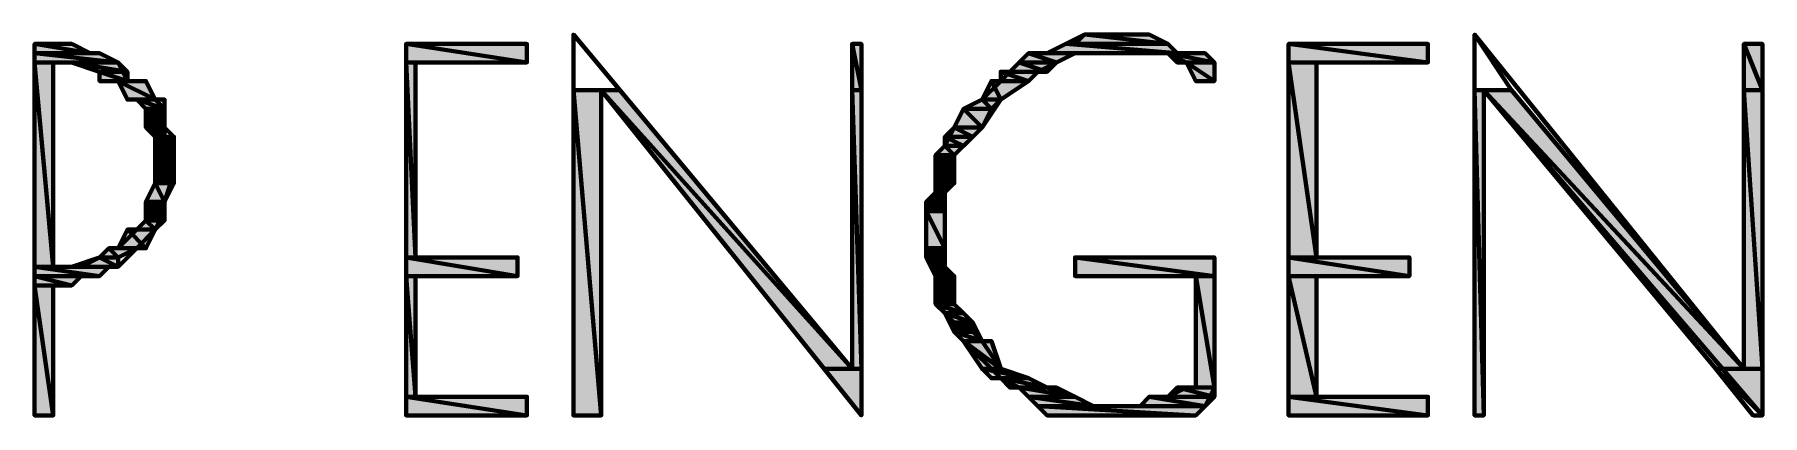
# Model space of a CAD drawing. Header units: inches. Extents: x 1 to 529, y -1 to 335.
# Drawn here: x 428.33 to 440.73, y 18.93 to 21.67 of the extents above; entities that cross this region are included whole.
import ezdxf

# ---------------------------------------------------------------- set-up
doc = ezdxf.new("R2010")
doc.units = ezdxf.units.IN
doc.layers.add('H', color=7, linetype='CONTINUOUS', lineweight=100)
doc.layers.add('P', color=250, linetype='CONTINUOUS', lineweight=100)

msp = doc.modelspace()

# ---------------------------------------------------------------- hatches: boundary and pattern name
at = {"layer": 'H', "linetype": 'CONTINUOUS'}
for points in [[(428.333, 21.6), (428.733, 21.533), (428.6, 21.6), (428.333, 21.6), (428.733, 21.533), (428.333, 21.533)], [(431, 21.6), (431.867, 21.467), (431.867, 21.6), (431, 21.6), (431.867, 21.467), (431, 21.467)], [(434.2, 21.6), (434.267, 21.267), (434.267, 21.6), (434.2, 21.6), (434.267, 21.267), (434.2, 21.267)], [(435.733, 21.6), (436.533, 21.533), (436.467, 21.6), (435.733, 21.6), (436.533, 21.533), (435.6, 21.533)], [(436.067, 21.667), (436.133, 21.667), (436, 21.667)], [(436.2, 21.667), (436.2, 21.667), (436, 21.667)], [(436.2, 21.667), (436, 21.667), (436.333, 21.667)], [(437.333, 21.6), (438.333, 21.467), (438.333, 21.6), (437.333, 21.6), (438.333, 21.467), (437.333, 21.467)], [(440.6, 21.6), (440.733, 21.267), (440.733, 21.6), (440.6, 21.6), (440.733, 21.267), (440.6, 21.267)], [(428.733, 21.533), (428.333, 21.533), (428.8, 21.533)], [(428.333, 21.533), (428.933, 21.467), (428.8, 21.533), (428.333, 21.533), (428.933, 21.467), (428.333, 21.467)], [(428.333, 21.467), (428.467, 20), (428.467, 21.467), (428.333, 21.467), (428.467, 20), (428.333, 20)], [(428.933, 21.467), (428.467, 21.467)], [(428.533, 21.467), (428.933, 21.467), (428.933, 21.467)], [(428.6, 21.467), (429, 21.4), (428.933, 21.467), (428.6, 21.467), (429, 21.4), (428.8, 21.4)], [(431, 21.467), (431.067, 20.067), (431.067, 21.467), (431, 21.467), (431.067, 20.067), (431, 20.067)], [(435.4, 21.467), (435.6, 21.4), (435.667, 21.467), (435.4, 21.467), (435.6, 21.4), (435.333, 21.4)], [(435.467, 21.533), (435.667, 21.467), (435.8, 21.533), (435.467, 21.533), (435.667, 21.467), (435.4, 21.467)], [(435.8, 21.533), (435.8, 21.533), (435.467, 21.533)], [(436.667, 21.533), (435.533, 21.533), (436.667, 21.533)], [(436, 21.533), (435.533, 21.533), (435.867, 21.533)], [(436.533, 21.533), (435.6, 21.533), (436.6, 21.533)], [(436.6, 21.533), (435.6, 21.533), (436.667, 21.533)], [(436.667, 21.533), (436.267, 21.533), (436.733, 21.533)], [(436.733, 21.533), (436.4, 21.533)], [(436.6, 21.467), (436.8, 21.333), (436.8, 21.467), (436.6, 21.467), (436.8, 21.333), (436.667, 21.333)], [(437.333, 21.467), (437.533, 20.067), (437.533, 21.467), (437.333, 21.467), (437.533, 20.067), (437.333, 20.067)], [(428.8, 21.4), (429, 21.333), (429, 21.4), (428.8, 21.4), (429, 21.333), (428.8, 21.333)], [(429.067, 21.333), (429.067, 21.333), (428.8, 21.333)], [(429.067, 21.333), (428.8, 21.333), (429.133, 21.333)], [(435.267, 21.4), (435.467, 21.333), (435.533, 21.4), (435.267, 21.4), (435.467, 21.333), (435.267, 21.333)], [(435.467, 21.333), (435.267, 21.333), (435.467, 21.333)], [(435.6, 21.4), (435.333, 21.4), (435.533, 21.4)], [(436.8, 21.333), (436.667, 21.333), (436.8, 21.333)], [(432.2, 21.267), (432.4, 18.933), (432.4, 21.267), (432.2, 21.267), (432.4, 18.933), (432.2, 18.933)], [(432.4, 21.267), (434.2, 19.267), (432.533, 21.267), (432.4, 21.267), (434.2, 19.267), (434, 19.267)], [(434.2, 21.267), (434.267, 19.267), (434.267, 21.267), (434.2, 21.267), (434.267, 19.267), (434.2, 19.267)], [(438.667, 21.267), (438.733, 18.933), (438.733, 21.267), (438.667, 21.267), (438.733, 18.933), (438.667, 18.933)], [(438.733, 21.267), (440.6, 19.267), (438.933, 21.267), (438.733, 21.267), (440.6, 19.267), (440.4, 19.267)], [(440.6, 21.267), (440.733, 19.267), (440.733, 21.267), (440.6, 21.267), (440.733, 19.267), (440.6, 19.267)], [(429.2, 21.2), (429, 21.2), (429.267, 21.2)], [(435, 21.133), (435.133, 21), (435.2, 21.133), (435, 21.133), (435.133, 21), (434.933, 21)], [(435.133, 21.2), (435.2, 21.133), (435.267, 21.2), (435.133, 21.2), (435.2, 21.133), (435, 21.133)], [(429.133, 21), (429.267, 20.933), (429.267, 21), (429.133, 21), (429.267, 20.933), (429.2, 20.933)], [(434.933, 21), (435.067, 20.933), (435.133, 21), (434.933, 21), (435.067, 20.933), (434.867, 20.933)], [(435.133, 21), (434.933, 21), (435.133, 21)], [(429.333, 20.933), (429.333, 20.933), (429.2, 20.933)], [(429.2, 20.933), (429.333, 20.867), (429.333, 20.933), (429.2, 20.933), (429.333, 20.867), (429.2, 20.867)], [(429.2, 20.867), (429.333, 20.8), (429.333, 20.867), (429.2, 20.867), (429.333, 20.8), (429.2, 20.8)], [(434.867, 20.933), (435, 20.867), (435.067, 20.933), (434.867, 20.933), (435, 20.867), (434.867, 20.867)], [(434.8, 20.8), (434.933, 20.667), (434.933, 20.8), (434.8, 20.8), (434.933, 20.667), (434.8, 20.667)], [(429.2, 20.6), (429.267, 20.467), (429.333, 20.6), (429.2, 20.6), (429.267, 20.467), (429.133, 20.467)], [(429.2, 20.667), (429.333, 20.6), (429.333, 20.667), (429.2, 20.667), (429.333, 20.6), (429.2, 20.6)], [(434.933, 20.667), (434.8, 20.667), (434.933, 20.667)], [(434.8, 20.667), (434.933, 20.6), (434.933, 20.667), (434.8, 20.667), (434.933, 20.6), (434.8, 20.6)], [(429.267, 20.467), (429.133, 20.467), (429.267, 20.467)], [(429.133, 20.467), (429.267, 20.4), (429.267, 20.467), (429.133, 20.467), (429.267, 20.4), (429.133, 20.4)], [(434.8, 20.533), (434.867, 20.467), (434.867, 20.533), (434.8, 20.533), (434.867, 20.467), (434.733, 20.467)], [(434.733, 20.467), (434.867, 20.4), (434.867, 20.467), (434.733, 20.467), (434.867, 20.4), (434.733, 20.4)], [(429.133, 20.4), (429.267, 20.333), (429.267, 20.4), (429.133, 20.4), (429.267, 20.333), (429.133, 20.333)], [(434.733, 20.4), (434.867, 20.133), (434.867, 20.4), (434.733, 20.4), (434.867, 20.133), (434.733, 20.133)], [(429, 20.267), (429.133, 20.133), (429.2, 20.267), (429, 20.267), (429.133, 20.133), (428.933, 20.133)], [(428.867, 20.133), (428.933, 20.067), (429.067, 20.133), (428.867, 20.133), (428.933, 20.067), (428.8, 20.067)], [(429.133, 20.133), (428.933, 20.133), (429.067, 20.133)], [(434.733, 20.133), (434.867, 20.067), (434.867, 20.133), (434.733, 20.133), (434.867, 20.067), (434.733, 20.067)], [(428.933, 20), (428.333, 20), (428.867, 20)], [(428.333, 20), (428.8, 19.933), (428.867, 20), (428.333, 20), (428.8, 19.933), (428.333, 19.933)], [(428.8, 20.067), (428.933, 20), (428.933, 20.067), (428.8, 20.067), (428.933, 20), (428.667, 20)], [(428.933, 20), (428.667, 20), (428.933, 20)], [(431, 20.067), (431.8, 19.933), (431.8, 20.067), (431, 20.067), (431.8, 19.933), (431, 19.933)], [(434.733, 20.067), (434.867, 20), (434.867, 20.067), (434.733, 20.067), (434.867, 20), (434.8, 20)], [(434.8, 20), (434.933, 19.933), (434.867, 20), (434.8, 20), (434.933, 19.933), (434.8, 19.933)], [(435.8, 20.067), (436.8, 19.933), (436.8, 20.067), (435.8, 20.067), (436.8, 19.933), (435.8, 19.933)], [(437.333, 20.067), (438.2, 19.933), (438.2, 20.067), (437.333, 20.067), (438.2, 19.933), (437.333, 19.933)], [(428.667, 19.933), (428.667, 19.933), (428.333, 19.933)], [(428.333, 19.933), (428.6, 19.867), (428.667, 19.933), (428.333, 19.933), (428.6, 19.867), (428.333, 19.867)], [(428.333, 19.867), (428.467, 18.933), (428.467, 19.867), (428.333, 19.867), (428.467, 18.933), (428.333, 18.933)], [(431, 19.933), (431.067, 19.067), (431.067, 19.933), (431, 19.933), (431.067, 19.067), (431, 19.067)], [(434.8, 19.933), (434.933, 19.867), (434.933, 19.933), (434.8, 19.933), (434.933, 19.867), (434.8, 19.867)], [(434.8, 19.867), (434.933, 19.8), (434.933, 19.867), (434.8, 19.867), (434.933, 19.8), (434.8, 19.8)], [(436.667, 19.933), (436.8, 19.133), (436.8, 19.933), (436.667, 19.933), (436.8, 19.133), (436.667, 19.133)], [(437.333, 19.933), (437.533, 19.067), (437.533, 19.933), (437.333, 19.933), (437.533, 19.067), (437.333, 19.067)], [(434.8, 19.8), (434.933, 19.733), (434.933, 19.8), (434.8, 19.8), (434.933, 19.733), (434.8, 19.733)], [(434.8, 19.733), (435, 19.667), (434.933, 19.733), (434.8, 19.733), (435, 19.667), (434.867, 19.667)], [(434.867, 19.667), (435.067, 19.6), (435, 19.667), (434.867, 19.667), (435.067, 19.6), (434.933, 19.6)], [(434.933, 19.6), (435.067, 19.533), (435.067, 19.6), (434.933, 19.6), (435.067, 19.533), (434.933, 19.533)], [(434.933, 19.533), (435.133, 19.467), (435.067, 19.533), (434.933, 19.533), (435.133, 19.467), (435, 19.467)], [(435.2, 19.467), (435.2, 19.467), (435, 19.467)], [(435, 19.467), (435.267, 19.267), (435.2, 19.467), (435, 19.467), (435.267, 19.267), (435.133, 19.267)], [(435.133, 19.267), (435.467, 19.2), (435.267, 19.267), (435.133, 19.267), (435.467, 19.2), (435.2, 19.2)], [(440.4, 19.267), (440.733, 19.267), (440.733, 18.933)], [(435.467, 19.2), (435.2, 19.2), (435.467, 19.2)], [(435.267, 19.2), (435.6, 19.133), (435.467, 19.2), (435.267, 19.2), (435.6, 19.133), (435.333, 19.133)], [(435.6, 19.133), (435.333, 19.133), (435.667, 19.133)], [(435.4, 19.133), (435.8, 19.067), (435.667, 19.133), (435.4, 19.133), (435.8, 19.067), (435.467, 19.067)], [(436.533, 19.133), (436.8, 19.067), (436.8, 19.133), (436.533, 19.133), (436.8, 19.067), (436.467, 19.067)], [(436.8, 19.133), (436.6, 19.133)], [(436.8, 19.133), (436.667, 19.133), (436.8, 19.133)], [(431, 19.067), (431.867, 18.933), (431.867, 19.067), (431, 19.067), (431.867, 18.933), (431, 18.933)], [(435.467, 19.067), (435.933, 19), (435.8, 19.067), (435.467, 19.067), (435.933, 19), (435.533, 19)], [(435.533, 19), (436.667, 18.933), (436.733, 19), (435.533, 19), (436.667, 18.933), (435.6, 18.933)], [(436.8, 19.067), (436.467, 19.067)], [(437.333, 19.067), (438.333, 18.933), (438.333, 19.067), (437.333, 19.067), (438.333, 18.933), (437.333, 18.933)], [(436.6, 18.933), (436.6, 18.933), (435.6, 18.933)], [(436.6, 18.933), (435.6, 18.933), (436.467, 18.933)], [(436.467, 18.933), (435.8, 18.933), (436.4, 18.933)], [(436.4, 18.933), (435.8, 18.933), (436.333, 18.933)], [(436.333, 18.933), (435.933, 18.933), (436.2, 18.933)]]:
    msp.add_hatch(color=0, dxfattribs=at).paths.add_polyline_path(points)
h = msp.add_hatch(color=0, dxfattribs=at)
edge = h.paths.add_edge_path()
edge.add_line((432.2, 21.667), (432.533, 21.267))
h = msp.add_hatch(color=0, dxfattribs=at)
edge = h.paths.add_edge_path()
edge.add_line((436.333, 21.667), (435.867, 21.667))
edge.add_line((435.867, 21.667), (436.467, 21.6))
edge.add_line((436.467, 21.6), (436.333, 21.667))
edge.add_line((436.333, 21.667), (436.333, 21.667))
edge.add_line((436.333, 21.667), (435.867, 21.667))
edge.add_line((435.867, 21.667), (436.467, 21.6))
edge.add_line((436.467, 21.6), (435.8, 21.6))
edge.add_line((435.8, 21.6), (435.867, 21.667))
h = msp.add_hatch(color=0, dxfattribs=at)
edge = h.paths.add_edge_path()
edge.add_line((438.667, 21.667), (438.933, 21.267))
h = msp.add_hatch(color=0, dxfattribs=at)
edge = h.paths.add_edge_path()
edge.add_line((436.733, 21.533), (436.467, 21.533))
edge.add_line((436.467, 21.533), (436.8, 21.467))
edge.add_line((436.8, 21.467), (436.733, 21.533))
edge.add_line((436.733, 21.533), (436.733, 21.533))
edge.add_line((436.733, 21.533), (436.467, 21.533))
edge.add_line((436.467, 21.533), (436.8, 21.467))
edge.add_line((436.8, 21.467), (436.533, 21.467))
edge.add_line((436.533, 21.467), (436.467, 21.533))
h = msp.add_hatch(color=0, dxfattribs=at)
edge = h.paths.add_edge_path()
edge.add_line((429.133, 21.333), (428.933, 21.333))
edge.add_line((428.933, 21.333), (429.2, 21.2))
edge.add_line((429.2, 21.2), (429.133, 21.333))
edge.add_line((429.133, 21.333), (429.133, 21.333))
edge.add_line((429.133, 21.333), (428.933, 21.333))
edge.add_line((428.933, 21.333), (429.2, 21.2))
edge.add_line((429.2, 21.2), (429, 21.2))
edge.add_line((429, 21.2), (428.933, 21.333))
h = msp.add_hatch(color=0, dxfattribs=at)
edge = h.paths.add_edge_path()
edge.add_line((435.467, 21.333), (435.2, 21.333))
edge.add_line((435.2, 21.333), (435.267, 21.2))
edge.add_line((435.267, 21.2), (435.467, 21.333))
edge.add_line((435.467, 21.333), (435.467, 21.333))
edge.add_line((435.467, 21.333), (435.2, 21.333))
edge.add_line((435.2, 21.333), (435.267, 21.2))
edge.add_line((435.267, 21.2), (435.133, 21.2))
edge.add_line((435.133, 21.2), (435.2, 21.333))
h = msp.add_hatch(color=0, dxfattribs=at)
edge = h.paths.add_edge_path()
edge.add_line((429.267, 21.2), (429.067, 21.2))
edge.add_line((429.067, 21.2), (429.267, 21.133))
edge.add_line((429.267, 21.133), (429.267, 21.2))
edge.add_line((429.267, 21.2), (429.267, 21.2))
edge.add_line((429.267, 21.2), (429.067, 21.2))
edge.add_line((429.067, 21.2), (429.267, 21.133))
edge.add_line((429.267, 21.133), (429.133, 21.133))
edge.add_line((429.133, 21.133), (429.067, 21.2))
h = msp.add_hatch(color=0, dxfattribs=at)
edge = h.paths.add_edge_path()
edge.add_line((429.267, 21.133), (429.133, 21.133))
edge.add_line((429.133, 21.133), (429.267, 21))
edge.add_line((429.267, 21), (429.267, 21.133))
edge.add_line((429.267, 21.133), (429.267, 21.133))
edge.add_line((429.267, 21.133), (429.133, 21.133))
edge.add_line((429.133, 21.133), (429.267, 21))
edge.add_line((429.267, 21), (429.133, 21))
edge.add_line((429.133, 21), (429.133, 21.133))
h = msp.add_hatch(color=0, dxfattribs=at)
edge = h.paths.add_edge_path()
edge.add_line((435, 20.867), (434.867, 20.867))
edge.add_line((434.867, 20.867), (434.933, 20.8))
edge.add_line((434.933, 20.8), (435, 20.867))
edge.add_line((435, 20.867), (435, 20.867))
edge.add_line((435, 20.867), (434.867, 20.867))
edge.add_line((434.867, 20.867), (434.933, 20.8))
edge.add_line((434.933, 20.8), (434.8, 20.8))
edge.add_line((434.8, 20.8), (434.867, 20.867))
h = msp.add_hatch(color=0, dxfattribs=at)
edge = h.paths.add_edge_path()
edge.add_line((429.333, 20.8), (429.2, 20.8))
edge.add_line((429.2, 20.8), (429.333, 20.667))
edge.add_line((429.333, 20.667), (429.333, 20.8))
edge.add_line((429.333, 20.8), (429.333, 20.8))
edge.add_line((429.333, 20.8), (429.2, 20.8))
edge.add_line((429.2, 20.8), (429.333, 20.667))
edge.add_line((429.333, 20.667), (429.2, 20.667))
edge.add_line((429.2, 20.667), (429.2, 20.8))
h = msp.add_hatch(color=0, dxfattribs=at)
edge = h.paths.add_edge_path()
edge.add_line((434.933, 20.6), (434.8, 20.6))
edge.add_line((434.8, 20.6), (434.867, 20.533))
edge.add_line((434.867, 20.533), (434.933, 20.6))
edge.add_line((434.933, 20.6), (434.933, 20.6))
edge.add_line((434.933, 20.6), (434.8, 20.6))
edge.add_line((434.8, 20.6), (434.867, 20.533))
edge.add_line((434.867, 20.533), (434.8, 20.533))
edge.add_line((434.8, 20.533), (434.8, 20.6))
h = msp.add_hatch(color=0, dxfattribs=at)
edge = h.paths.add_edge_path()
edge.add_line((429.267, 20.333), (429.133, 20.333))
edge.add_line((429.133, 20.333), (429.2, 20.267))
edge.add_line((429.2, 20.267), (429.267, 20.333))
edge.add_line((429.267, 20.333), (429.267, 20.333))
edge.add_line((429.267, 20.333), (429.133, 20.333))
edge.add_line((429.133, 20.333), (429.2, 20.267))
edge.add_line((429.2, 20.267), (429.067, 20.267))
edge.add_line((429.067, 20.267), (429.133, 20.333))
h = msp.add_hatch(color=0, dxfattribs=at)
edge = h.paths.add_edge_path()
edge.add_line((434.267, 19.267), (434, 19.267))
edge.add_line((434, 19.267), (434.267, 18.933))
edge.add_line((434.267, 18.933), (434.267, 19.267))
edge.add_line((434.267, 19.267), (434.267, 19.267))
edge.add_line((434.267, 19.267), (434, 19.267))
edge.add_line((434, 19.267), (434.267, 18.933))
edge.add_line((434.267, 18.933), (434.267, 18.933))
edge.add_line((434.267, 18.933), (434, 19.267))
h = msp.add_hatch(color=0, dxfattribs=at)
edge = h.paths.add_edge_path()
edge.add_line((436.8, 19.067), (436.333, 19.067))
edge.add_line((436.333, 19.067), (436.733, 19))
edge.add_line((436.733, 19), (436.8, 19.067))
edge.add_line((436.8, 19.067), (436.8, 19.067))
edge.add_line((436.8, 19.067), (436.333, 19.067))
edge.add_line((436.333, 19.067), (436.733, 19))
edge.add_line((436.733, 19), (436.267, 19))
edge.add_line((436.267, 19), (436.333, 19.067))
h = msp.add_hatch(color=0, dxfattribs=at)
edge = h.paths.add_edge_path()
edge.add_line((440.733, 18.933), (440.667, 18.933))

# ---------------------------------------------------------------- linework, layer by layer
at = {"layer": 'P', "color": 0, "linetype": 'CONTINUOUS'}
for points in [[(428.6, 21.6), (428.333, 21.6), (428.733, 21.533), (428.6, 21.6)], [(428.333, 21.6), (428.733, 21.533), (428.333, 21.533), (428.333, 21.6)], [(428.333, 18.933), (428.467, 18.933), (428.467, 19.867), (428.6, 19.867), (428.667, 19.933), (428.8, 19.933), (428.867, 20), (428.933, 20), (429.067, 20.133), (429.2, 20.267), (429.267, 20.4), (429.267, 20.467), (429.333, 20.667), (429.333, 20.8), (429.333, 20.933), (429.267, 21), (429.267, 21.133), (429.2, 21.2), (429.133, 21.333), (429, 21.333), (428.933, 21.467), (428.8, 21.533), (428.733, 21.533), (428.6, 21.6), (428.333, 21.6), (428.333, 18.933)], [(431.867, 21.6), (431, 21.6), (431.867, 21.467), (431.867, 21.6)], [(431, 21.6), (431.867, 21.467), (431, 21.467), (431, 21.6)], [(431.867, 18.933), (431, 18.933), (431, 21.6), (431.867, 21.6), (431.867, 21.467), (431.067, 21.467), (431.067, 20.067), (431.8, 20.067), (431.8, 19.933), (431.067, 19.933), (431.067, 19.067), (431.867, 19.067), (431.867, 18.933)], [(432.2, 21.667), (432.2, 21.667), (432.2, 21.667)], [(432.533, 21.267), (432.2, 21.667), (432.533, 21.267)], [(432.2, 21.667), (432.533, 21.267), (432.2, 21.267), (432.2, 21.667)], [(432.267, 18.933), (432.4, 18.933), (432.4, 21.267), (434.267, 18.933), (434.267, 21.6), (434.2, 21.6), (434.2, 19.267), (432.2, 21.667), (432.2, 18.933)], [(434.267, 21.6), (434.2, 21.6), (434.267, 21.267), (434.267, 21.6)], [(434.2, 21.6), (434.267, 21.267), (434.2, 21.267), (434.2, 21.6)], [(436.8, 21.467), (436.733, 21.533), (436.667, 21.533), (436.6, 21.533), (436.533, 21.533), (436.467, 21.6), (436.333, 21.667), (436.2, 21.667), (436.067, 21.667), (436, 21.667), (435.867, 21.667), (435.733, 21.6), (435.6, 21.533), (435.467, 21.533), (435.333, 21.4), (435.267, 21.333), (435.133, 21.2), (435, 21.133), (434.933, 21), (434.867, 20.867), (434.8, 20.8), (434.8, 20.667), (434.8, 20.6), (434.8, 20.533), (434.733, 20.467), (434.733, 20.067), (434.8, 19.933), (434.8, 19.8), (434.867, 19.667), (434.933, 19.533), (435, 19.467), (435.267, 19.2), (435.4, 19.133), (435.6, 18.933), (435.8, 18.933), (436, 18.933), (436.2, 18.933), (436.333, 18.933), (436.467, 18.933), (436.667, 18.933), (436.733, 19), (436.8, 19.133), (436.8, 20.067), (435.8, 20.067), (435.8, 19.933), (436.667, 19.933), (436.667, 19.133), (436.6, 19.133), (436.467, 19.067), (436.333, 19.067), (436.267, 19), (435.933, 19), (435.8, 19.067), (435.6, 19.133), (435.467, 19.2), (435.267, 19.267), (435.133, 19.467), (435.067, 19.6), (434.933, 19.733), (434.933, 19.867), (434.867, 20), (434.867, 20.133), (434.867, 20.4), (434.867, 20.533), (434.933, 20.667), (434.933, 20.8), (435.067, 20.933), (435.133, 21), (435.267, 21.2), (435.467, 21.333), (435.533, 21.4), (435.667, 21.467), (435.8, 21.533), (436, 21.533), (436.267, 21.533), (436.467, 21.533), (436.6, 21.467), (436.667, 21.333), (436.8, 21.333), (436.8, 21.467)], [(435.733, 21.6), (436.533, 21.533), (435.6, 21.533), (435.733, 21.6)], [(436.467, 21.6), (435.8, 21.6), (435.733, 21.6), (436.467, 21.6)], [(436.467, 21.6), (435.733, 21.6), (436.533, 21.533), (436.467, 21.6)], [(435.867, 21.667), (436.467, 21.6), (435.8, 21.6), (435.867, 21.667)], [(435.8, 21.6), (436.467, 21.6), (436.467, 21.6), (435.8, 21.6)], [(436, 21.667), (436.333, 21.667), (435.867, 21.667), (436, 21.667)], [(436.333, 21.667), (435.867, 21.667), (436.333, 21.667)], [(435.867, 21.667), (436.333, 21.667), (436.333, 21.667), (435.867, 21.667)], [(436.333, 21.667), (435.867, 21.667), (436.467, 21.6), (436.333, 21.667)], [(436.067, 21.667), (436.133, 21.667), (436, 21.667), (436.067, 21.667)], [(436.2, 21.667), (436.2, 21.667), (436, 21.667), (436.2, 21.667)], [(436.2, 21.667), (436, 21.667), (436.133, 21.667), (436.2, 21.667)], [(436.2, 21.667), (436, 21.667), (436.333, 21.667), (436.2, 21.667)], [(438.333, 21.6), (437.333, 21.6), (438.333, 21.467), (438.333, 21.6)], [(437.333, 21.6), (438.333, 21.467), (437.333, 21.467), (437.333, 21.6)], [(438.333, 18.933), (437.333, 18.933), (437.333, 21.6), (438.333, 21.6), (438.333, 21.467), (437.533, 21.467), (437.533, 20.067), (438.2, 20.067), (438.2, 19.933), (437.533, 19.933), (437.533, 19.067), (438.333, 19.067), (438.333, 18.933)], [(438.667, 21.667), (438.667, 21.667), (438.667, 21.667)], [(438.933, 21.267), (438.667, 21.667), (438.933, 21.267)], [(438.667, 21.667), (438.933, 21.267), (438.667, 21.267), (438.667, 21.667)], [(438.667, 18.933), (438.733, 18.933), (438.733, 21.267), (440.733, 18.933), (440.733, 21.6), (440.6, 21.6), (440.6, 19.267), (438.667, 21.667), (438.667, 18.933)], [(440.733, 21.6), (440.6, 21.6), (440.733, 21.267), (440.733, 21.6)], [(440.6, 21.6), (440.733, 21.267), (440.6, 21.267), (440.6, 21.6)], [(428.733, 21.533), (428.333, 21.533), (428.8, 21.533), (428.733, 21.533)], [(428.333, 21.533), (428.8, 21.533), (428.333, 21.533), (428.333, 21.533)], [(428.8, 21.533), (428.333, 21.533), (428.933, 21.467), (428.8, 21.533)], [(428.333, 21.533), (428.933, 21.467), (428.333, 21.467), (428.333, 21.533)], [(428.467, 21.467), (428.333, 21.467), (428.467, 20), (428.467, 21.467)], [(428.333, 21.467), (428.467, 20), (428.333, 20), (428.333, 21.467)], [(428.933, 21.467), (428.467, 21.467), (428.933, 21.467)], [(428.467, 21.467), (428.933, 21.467), (428.533, 21.467), (428.467, 21.467)], [(428.467, 20), (428.533, 20), (428.6, 20), (428.8, 20.067), (428.867, 20.133), (428.933, 20.133), (429.067, 20.267), (429.133, 20.333), (429.133, 20.467), (429.2, 20.6), (429.2, 20.667), (429.2, 20.867), (429.2, 20.933), (429.133, 21), (429.133, 21.133), (429.067, 21.2), (429, 21.2), (428.933, 21.333), (428.8, 21.333), (428.8, 21.4), (428.6, 21.467), (428.533, 21.467), (428.467, 21.467), (428.467, 20)], [(428.933, 21.467), (428.533, 21.467), (428.6, 21.467), (428.933, 21.467)], [(428.533, 21.467), (428.933, 21.467), (428.933, 21.467), (428.533, 21.467)], [(428.933, 21.467), (428.933, 21.467), (428.6, 21.467), (428.933, 21.467)], [(428.933, 21.467), (428.6, 21.467), (428.933, 21.467)], [(428.933, 21.467), (428.6, 21.467), (429, 21.4), (428.933, 21.467)], [(428.6, 21.467), (429, 21.4), (428.8, 21.4), (428.6, 21.467)], [(431.067, 21.467), (431, 21.467), (431.067, 20.067), (431.067, 21.467)], [(431, 21.467), (431.067, 20.067), (431, 20.067), (431, 21.467)], [(435.4, 21.467), (435.6, 21.4), (435.333, 21.4), (435.4, 21.467)], [(435.467, 21.533), (435.667, 21.467), (435.4, 21.467), (435.467, 21.533)], [(435.667, 21.467), (435.4, 21.467), (435.6, 21.4), (435.667, 21.467)], [(435.533, 21.533), (435.867, 21.533), (435.467, 21.533), (435.533, 21.533)], [(435.8, 21.533), (435.8, 21.533), (435.467, 21.533), (435.8, 21.533)], [(435.8, 21.533), (435.467, 21.533), (435.867, 21.533), (435.8, 21.533)], [(435.8, 21.533), (435.467, 21.533), (435.667, 21.467), (435.8, 21.533)], [(435.6, 21.533), (436.667, 21.533), (435.533, 21.533), (435.6, 21.533)], [(436.667, 21.533), (435.533, 21.533), (436.667, 21.533), (436.667, 21.533)], [(435.533, 21.533), (436.667, 21.533), (435.533, 21.533), (435.533, 21.533)], [(436, 21.533), (435.533, 21.533), (435.867, 21.533), (436, 21.533)], [(436.533, 21.533), (435.6, 21.533), (436.6, 21.533), (436.533, 21.533)], [(435.6, 21.533), (436.6, 21.533), (435.6, 21.533), (435.6, 21.533)], [(436.6, 21.533), (435.6, 21.533), (436.6, 21.533)], [(435.6, 21.533), (436.6, 21.533), (436.6, 21.533), (435.6, 21.533)], [(436.6, 21.533), (435.6, 21.533), (436.667, 21.533), (436.6, 21.533)], [(436.667, 21.533), (436.267, 21.533), (436.733, 21.533), (436.667, 21.533)], [(436.267, 21.533), (436.733, 21.533), (436.4, 21.533), (436.267, 21.533)], [(436.733, 21.533), (436.4, 21.533), (436.733, 21.533)], [(436.4, 21.533), (436.733, 21.533), (436.467, 21.533), (436.4, 21.533)], [(436.733, 21.533), (436.467, 21.533), (436.8, 21.467), (436.733, 21.533)], [(436.467, 21.533), (436.8, 21.467), (436.533, 21.467), (436.467, 21.533)], [(436.8, 21.467), (436.533, 21.467), (436.6, 21.467), (436.8, 21.467)], [(436.533, 21.467), (436.8, 21.467), (436.8, 21.467), (436.533, 21.467)], [(436.8, 21.467), (436.6, 21.467), (436.8, 21.333), (436.8, 21.467)], [(436.6, 21.467), (436.8, 21.333), (436.667, 21.333), (436.6, 21.467)], [(437.533, 21.467), (437.333, 21.467), (437.533, 20.067), (437.533, 21.467)], [(437.333, 21.467), (437.533, 20.067), (437.333, 20.067), (437.333, 21.467)], [(429, 21.4), (428.8, 21.4), (429, 21.333), (429, 21.4)], [(428.8, 21.4), (429, 21.333), (428.8, 21.333), (428.8, 21.4)], [(429.067, 21.333), (429.067, 21.333), (428.8, 21.333), (429.067, 21.333)], [(429.067, 21.333), (428.8, 21.333), (429, 21.333), (429.067, 21.333)], [(429.067, 21.333), (428.8, 21.333), (429.133, 21.333), (429.067, 21.333)], [(428.8, 21.333), (429.133, 21.333), (428.933, 21.333), (428.8, 21.333)], [(429.133, 21.333), (428.933, 21.333), (428.933, 21.333), (429.133, 21.333)], [(428.933, 21.333), (429.133, 21.333), (429.133, 21.333), (428.933, 21.333)], [(429.133, 21.333), (428.933, 21.333), (429.2, 21.2), (429.133, 21.333)], [(428.933, 21.333), (429.2, 21.2), (429, 21.2), (428.933, 21.333)], [(435.2, 21.333), (435.267, 21.2), (435.133, 21.2), (435.2, 21.333)], [(435.267, 21.333), (435.467, 21.333), (435.2, 21.333), (435.267, 21.333)], [(435.467, 21.333), (435.2, 21.333), (435.267, 21.2), (435.467, 21.333)], [(435.333, 21.4), (435.533, 21.4), (435.267, 21.4), (435.333, 21.4)], [(435.533, 21.4), (435.267, 21.4), (435.467, 21.333), (435.533, 21.4)], [(435.267, 21.4), (435.467, 21.333), (435.267, 21.333), (435.267, 21.4)], [(435.467, 21.333), (435.267, 21.333), (435.467, 21.333), (435.467, 21.333)], [(435.6, 21.4), (435.333, 21.4), (435.533, 21.4), (435.6, 21.4)], [(436.8, 21.333), (436.667, 21.333), (436.8, 21.333), (436.8, 21.333)], [(436.667, 21.333), (436.8, 21.333), (436.8, 21.333), (436.667, 21.333)], [(436.8, 21.333), (436.8, 21.333), (436.8, 21.333)], [(432.4, 21.267), (432.2, 21.267), (432.4, 18.933), (432.4, 21.267)], [(432.2, 21.267), (432.4, 18.933), (432.2, 18.933), (432.2, 21.267)], [(432.533, 21.267), (432.4, 21.267), (434.2, 19.267), (432.533, 21.267)], [(432.4, 21.267), (434.2, 19.267), (434, 19.267), (432.4, 21.267)], [(434.267, 21.267), (434.2, 21.267), (434.267, 19.267), (434.267, 21.267)], [(434.2, 21.267), (434.267, 19.267), (434.2, 19.267), (434.2, 21.267)], [(438.733, 21.267), (438.667, 21.267), (438.733, 18.933), (438.733, 21.267)], [(438.667, 21.267), (438.733, 18.933), (438.667, 18.933), (438.667, 21.267)], [(438.933, 21.267), (438.733, 21.267), (440.6, 19.267), (438.933, 21.267)], [(438.733, 21.267), (440.6, 19.267), (440.4, 19.267), (438.733, 21.267)], [(440.733, 21.267), (440.6, 21.267), (440.733, 19.267), (440.733, 21.267)], [(440.6, 21.267), (440.733, 19.267), (440.6, 19.267), (440.6, 21.267)], [(429.2, 21.2), (429, 21.2), (429.2, 21.2)], [(429, 21.2), (429.2, 21.2), (429.2, 21.2), (429, 21.2)], [(429.2, 21.2), (429, 21.2), (429.267, 21.2), (429.2, 21.2)], [(429, 21.2), (429.267, 21.2), (429.067, 21.2), (429, 21.2)], [(429.267, 21.2), (429.067, 21.2), (429.267, 21.133), (429.267, 21.2)], [(429.067, 21.2), (429.267, 21.133), (429.133, 21.133), (429.067, 21.2)], [(429.267, 21.133), (429.133, 21.133), (429.267, 21.133)], [(429.133, 21.133), (429.267, 21.133), (429.267, 21.133), (429.133, 21.133)], [(429.267, 21.133), (429.133, 21.133), (429.267, 21), (429.267, 21.133)], [(429.133, 21.133), (429.267, 21), (429.133, 21), (429.133, 21.133)], [(435, 21.133), (435.133, 21), (434.933, 21), (435, 21.133)], [(435.133, 21.2), (435.2, 21.133), (435, 21.133), (435.133, 21.2)], [(435.2, 21.133), (435, 21.133), (435.133, 21), (435.2, 21.133)], [(435.267, 21.2), (435.133, 21.2), (435.133, 21.2), (435.267, 21.2)], [(435.133, 21.2), (435.267, 21.2), (435.267, 21.2), (435.133, 21.2)], [(435.267, 21.2), (435.133, 21.2), (435.2, 21.133), (435.267, 21.2)], [(429.267, 21), (429.133, 21), (429.267, 21)], [(429.133, 21), (429.267, 21), (429.267, 21), (429.133, 21)], [(429.267, 21), (429.133, 21), (429.267, 20.933), (429.267, 21)], [(429.133, 21), (429.267, 20.933), (429.2, 20.933), (429.133, 21)], [(434.933, 21), (435.067, 20.933), (434.867, 20.933), (434.933, 21)], [(435.133, 21), (434.933, 21), (435.133, 21), (435.133, 21)], [(434.933, 21), (435.133, 21), (434.933, 21), (434.933, 21)], [(435.133, 21), (434.933, 21), (435.067, 20.933), (435.133, 21)], [(429.333, 20.933), (429.333, 20.933), (429.2, 20.933), (429.333, 20.933)], [(429.333, 20.933), (429.2, 20.933), (429.267, 20.933), (429.333, 20.933)], [(429.333, 20.933), (429.2, 20.933), (429.333, 20.867), (429.333, 20.933)], [(429.2, 20.933), (429.333, 20.867), (429.2, 20.867), (429.2, 20.933)], [(429.333, 20.867), (429.2, 20.867), (429.333, 20.8), (429.333, 20.867)], [(429.2, 20.867), (429.333, 20.8), (429.2, 20.8), (429.2, 20.867)], [(434.867, 20.867), (434.933, 20.8), (434.8, 20.8), (434.867, 20.867)], [(435.067, 20.933), (434.867, 20.933), (435, 20.867), (435.067, 20.933)], [(434.867, 20.933), (435, 20.867), (434.867, 20.867), (434.867, 20.933)], [(435, 20.867), (434.867, 20.867), (434.933, 20.8), (435, 20.867)], [(429.333, 20.8), (429.2, 20.8), (429.333, 20.667), (429.333, 20.8)], [(429.2, 20.8), (429.333, 20.667), (429.2, 20.667), (429.2, 20.8)], [(434.933, 20.8), (434.8, 20.8), (434.933, 20.8)], [(434.8, 20.8), (434.933, 20.8), (434.933, 20.8), (434.8, 20.8)], [(434.933, 20.8), (434.8, 20.8), (434.933, 20.667), (434.933, 20.8)], [(434.8, 20.8), (434.933, 20.667), (434.8, 20.667), (434.8, 20.8)], [(429.2, 20.6), (429.267, 20.467), (429.133, 20.467), (429.2, 20.6)], [(429.333, 20.667), (429.2, 20.667), (429.333, 20.667)], [(429.2, 20.667), (429.333, 20.667), (429.333, 20.667), (429.2, 20.667)], [(429.333, 20.667), (429.2, 20.667), (429.333, 20.6), (429.333, 20.667)], [(429.2, 20.667), (429.333, 20.6), (429.2, 20.6), (429.2, 20.667)], [(429.333, 20.6), (429.2, 20.6), (429.267, 20.467), (429.333, 20.6)], [(434.933, 20.667), (434.8, 20.667), (434.933, 20.667), (434.933, 20.667)], [(434.8, 20.667), (434.933, 20.667), (434.8, 20.667), (434.8, 20.667)], [(434.933, 20.667), (434.8, 20.667), (434.933, 20.6), (434.933, 20.667)], [(434.8, 20.667), (434.933, 20.6), (434.8, 20.6), (434.8, 20.667)], [(434.933, 20.6), (434.8, 20.6), (434.867, 20.533), (434.933, 20.6)], [(434.8, 20.6), (434.867, 20.533), (434.8, 20.533), (434.8, 20.6)], [(429.267, 20.467), (429.133, 20.467), (429.267, 20.467), (429.267, 20.467)], [(429.133, 20.467), (429.267, 20.467), (429.133, 20.467), (429.133, 20.467)], [(429.267, 20.467), (429.133, 20.467), (429.267, 20.4), (429.267, 20.467)], [(429.133, 20.467), (429.267, 20.4), (429.133, 20.4), (429.133, 20.467)], [(434.8, 20.533), (434.867, 20.467), (434.733, 20.467), (434.8, 20.533)], [(434.867, 20.467), (434.733, 20.467), (434.867, 20.4), (434.867, 20.467)], [(434.733, 20.467), (434.867, 20.4), (434.733, 20.4), (434.733, 20.467)], [(434.867, 20.533), (434.8, 20.533), (434.867, 20.533)], [(434.8, 20.533), (434.867, 20.533), (434.867, 20.533), (434.8, 20.533)], [(434.867, 20.533), (434.8, 20.533), (434.867, 20.467), (434.867, 20.533)], [(429.267, 20.4), (429.133, 20.4), (429.267, 20.333), (429.267, 20.4)], [(429.133, 20.4), (429.267, 20.333), (429.133, 20.333), (429.133, 20.4)], [(434.867, 20.4), (434.733, 20.4), (434.867, 20.133), (434.867, 20.4)], [(434.733, 20.4), (434.867, 20.133), (434.733, 20.133), (434.733, 20.4)], [(429, 20.267), (429.133, 20.133), (428.933, 20.133), (429, 20.267)], [(429.2, 20.267), (429.067, 20.267), (429, 20.267), (429.2, 20.267)], [(429.2, 20.267), (429, 20.267), (429.133, 20.133), (429.2, 20.267)], [(429.133, 20.333), (429.2, 20.267), (429.067, 20.267), (429.133, 20.333)], [(429.067, 20.267), (429.2, 20.267), (429.2, 20.267), (429.067, 20.267)], [(429.267, 20.333), (429.133, 20.333), (429.2, 20.267), (429.267, 20.333)], [(428.867, 20.133), (428.933, 20.067), (428.8, 20.067), (428.867, 20.133)], [(428.933, 20.133), (429.067, 20.133), (428.867, 20.133), (428.933, 20.133)], [(429.067, 20.133), (428.867, 20.133), (429.067, 20.133)], [(428.867, 20.133), (429.067, 20.133), (429.067, 20.133), (428.867, 20.133)], [(429.067, 20.133), (428.867, 20.133), (428.933, 20.067), (429.067, 20.133)], [(429.133, 20.133), (428.933, 20.133), (429.067, 20.133), (429.133, 20.133)], [(434.867, 20.133), (434.733, 20.133), (434.867, 20.067), (434.867, 20.133)], [(434.733, 20.133), (434.867, 20.067), (434.733, 20.067), (434.733, 20.133)], [(428.933, 20), (428.333, 20), (428.867, 20), (428.933, 20)], [(428.333, 20), (428.867, 20), (428.333, 20), (428.333, 20)], [(428.867, 20), (428.333, 20), (428.8, 19.933), (428.867, 20)], [(428.333, 20), (428.8, 19.933), (428.333, 19.933), (428.333, 20)], [(428.933, 20), (428.6, 20), (428.533, 20), (428.933, 20)], [(428.667, 20), (428.933, 20), (428.6, 20), (428.667, 20)], [(428.6, 20), (428.933, 20), (428.933, 20), (428.6, 20)], [(428.8, 20.067), (428.933, 20), (428.667, 20), (428.8, 20.067)], [(428.933, 20), (428.667, 20), (428.933, 20), (428.933, 20)], [(428.933, 20.067), (428.8, 20.067), (428.933, 20), (428.933, 20.067)], [(431.8, 20.067), (431, 20.067), (431.8, 19.933), (431.8, 20.067)], [(431, 20.067), (431.8, 19.933), (431, 19.933), (431, 20.067)], [(434.867, 20.067), (434.733, 20.067), (434.867, 20), (434.867, 20.067)], [(434.733, 20.067), (434.867, 20), (434.8, 20), (434.733, 20.067)], [(434.867, 20), (434.8, 20), (434.933, 19.933), (434.867, 20)], [(434.8, 20), (434.933, 19.933), (434.8, 19.933), (434.8, 20)], [(436.8, 20.067), (435.8, 20.067), (436.8, 19.933), (436.8, 20.067)], [(435.8, 20.067), (436.8, 19.933), (435.8, 19.933), (435.8, 20.067)], [(438.2, 20.067), (437.333, 20.067), (438.2, 19.933), (438.2, 20.067)], [(437.333, 20.067), (438.2, 19.933), (437.333, 19.933), (437.333, 20.067)], [(428.667, 19.933), (428.667, 19.933), (428.333, 19.933), (428.667, 19.933)], [(428.667, 19.933), (428.333, 19.933), (428.8, 19.933), (428.667, 19.933)], [(428.667, 19.933), (428.333, 19.933), (428.6, 19.867), (428.667, 19.933)], [(428.333, 19.933), (428.6, 19.867), (428.333, 19.867), (428.333, 19.933)], [(428.467, 19.867), (428.333, 19.867), (428.467, 18.933), (428.467, 19.867)], [(428.333, 19.867), (428.467, 18.933), (428.333, 18.933), (428.333, 19.867)], [(431.067, 19.933), (431, 19.933), (431.067, 19.067), (431.067, 19.933)], [(431, 19.933), (431.067, 19.067), (431, 19.067), (431, 19.933)], [(434.933, 19.933), (434.8, 19.933), (434.933, 19.867), (434.933, 19.933)], [(434.8, 19.933), (434.933, 19.867), (434.8, 19.867), (434.8, 19.933)], [(434.933, 19.867), (434.8, 19.867), (434.933, 19.8), (434.933, 19.867)], [(434.8, 19.867), (434.933, 19.8), (434.8, 19.8), (434.8, 19.867)], [(436.8, 19.933), (436.667, 19.933), (436.8, 19.133), (436.8, 19.933)], [(436.667, 19.933), (436.8, 19.133), (436.667, 19.133), (436.667, 19.933)], [(437.533, 19.933), (437.333, 19.933), (437.533, 19.067), (437.533, 19.933)], [(437.333, 19.933), (437.533, 19.067), (437.333, 19.067), (437.333, 19.933)], [(434.933, 19.8), (434.8, 19.8), (434.933, 19.733), (434.933, 19.8)], [(434.8, 19.8), (434.933, 19.733), (434.8, 19.733), (434.8, 19.8)], [(434.933, 19.733), (434.8, 19.733), (435, 19.667), (434.933, 19.733)], [(434.8, 19.733), (435, 19.667), (434.867, 19.667), (434.8, 19.733)], [(435, 19.667), (434.867, 19.667), (435.067, 19.6), (435, 19.667)], [(434.867, 19.667), (435.067, 19.6), (434.933, 19.6), (434.867, 19.667)], [(435.067, 19.6), (434.933, 19.6), (435.067, 19.533), (435.067, 19.6)], [(434.933, 19.6), (435.067, 19.533), (434.933, 19.533), (434.933, 19.6)], [(435.067, 19.533), (434.933, 19.533), (435.133, 19.467), (435.067, 19.533)], [(434.933, 19.533), (435.133, 19.467), (435, 19.467), (434.933, 19.533)], [(435.2, 19.467), (435.2, 19.467), (435, 19.467), (435.2, 19.467)], [(435.2, 19.467), (435, 19.467), (435.133, 19.467), (435.2, 19.467)], [(435.2, 19.467), (435, 19.467), (435.267, 19.267), (435.2, 19.467)], [(435, 19.467), (435.267, 19.267), (435.133, 19.267), (435, 19.467)], [(434.267, 19.267), (434, 19.267), (434.267, 18.933), (434.267, 19.267)], [(434, 19.267), (434.267, 18.933), (434.267, 18.933), (434, 19.267)], [(435.267, 19.267), (435.133, 19.267), (435.467, 19.2), (435.267, 19.267)], [(435.133, 19.267), (435.467, 19.2), (435.2, 19.2), (435.133, 19.267)], [(440.733, 18.933), (440.667, 18.933), (440.4, 19.267), (440.733, 18.933)], [(440.4, 19.267), (440.733, 19.267), (440.733, 18.933), (440.4, 19.267)], [(435.467, 19.2), (435.2, 19.2), (435.467, 19.2), (435.467, 19.2)], [(435.2, 19.2), (435.467, 19.2), (435.267, 19.2), (435.2, 19.2)], [(435.467, 19.2), (435.267, 19.2), (435.6, 19.133), (435.467, 19.2)], [(435.267, 19.2), (435.6, 19.133), (435.333, 19.133), (435.267, 19.2)], [(435.6, 19.133), (435.333, 19.133), (435.667, 19.133), (435.6, 19.133)], [(435.333, 19.133), (435.667, 19.133), (435.4, 19.133), (435.333, 19.133)], [(435.667, 19.133), (435.4, 19.133), (435.8, 19.067), (435.667, 19.133)], [(435.4, 19.133), (435.8, 19.067), (435.467, 19.067), (435.4, 19.133)], [(436.533, 19.133), (436.8, 19.067), (436.467, 19.067), (436.533, 19.133)], [(436.6, 19.133), (436.8, 19.133), (436.533, 19.133), (436.6, 19.133)], [(436.8, 19.133), (436.533, 19.133), (436.8, 19.067), (436.8, 19.133)], [(436.667, 19.133), (436.8, 19.133), (436.6, 19.133), (436.667, 19.133)], [(436.8, 19.133), (436.6, 19.133), (436.8, 19.133)], [(436.8, 19.133), (436.667, 19.133), (436.8, 19.133), (436.8, 19.133)], [(431.867, 19.067), (431, 19.067), (431.867, 18.933), (431.867, 19.067)], [(431, 19.067), (431.867, 18.933), (431, 18.933), (431, 19.067)], [(435.8, 19.067), (435.467, 19.067), (435.933, 19), (435.8, 19.067)], [(435.467, 19.067), (435.933, 19), (435.533, 19), (435.467, 19.067)], [(436.733, 19), (435.533, 19), (436.667, 18.933), (436.733, 19)], [(435.533, 19), (436.667, 18.933), (435.6, 18.933), (435.533, 19)], [(436.333, 19.067), (436.733, 19), (436.267, 19), (436.333, 19.067)], [(436.733, 19), (436.267, 19), (436.733, 19)], [(436.267, 19), (436.733, 19), (436.733, 19), (436.267, 19)], [(436.467, 19.067), (436.8, 19.067), (436.333, 19.067), (436.467, 19.067)], [(436.8, 19.067), (436.333, 19.067), (436.733, 19), (436.8, 19.067)], [(436.8, 19.067), (436.467, 19.067), (436.8, 19.067)], [(438.333, 19.067), (437.333, 19.067), (438.333, 18.933), (438.333, 19.067)], [(437.333, 19.067), (438.333, 18.933), (437.333, 18.933), (437.333, 19.067)], [(434.267, 18.933), (434.267, 18.933), (434.267, 18.933)], [(436.6, 18.933), (436.6, 18.933), (435.6, 18.933), (436.6, 18.933)], [(436.6, 18.933), (435.6, 18.933), (436.667, 18.933), (436.6, 18.933)], [(436.6, 18.933), (435.6, 18.933), (436.467, 18.933), (436.6, 18.933)], [(435.6, 18.933), (436.467, 18.933), (435.8, 18.933), (435.6, 18.933)], [(436.467, 18.933), (435.8, 18.933), (436.4, 18.933), (436.467, 18.933)], [(435.8, 18.933), (436.4, 18.933), (435.8, 18.933), (435.8, 18.933)], [(436.4, 18.933), (435.8, 18.933), (436.333, 18.933), (436.4, 18.933)], [(435.8, 18.933), (436.333, 18.933), (435.933, 18.933), (435.8, 18.933)], [(436.333, 18.933), (435.933, 18.933), (436.2, 18.933), (436.333, 18.933)], [(435.933, 18.933), (436.2, 18.933), (436, 18.933), (435.933, 18.933)], [(440.733, 18.933), (440.733, 18.933), (440.667, 18.933), (440.733, 18.933)]]:
    msp.add_lwpolyline(points, dxfattribs=at)

doc.saveas('drawing.dxf')
